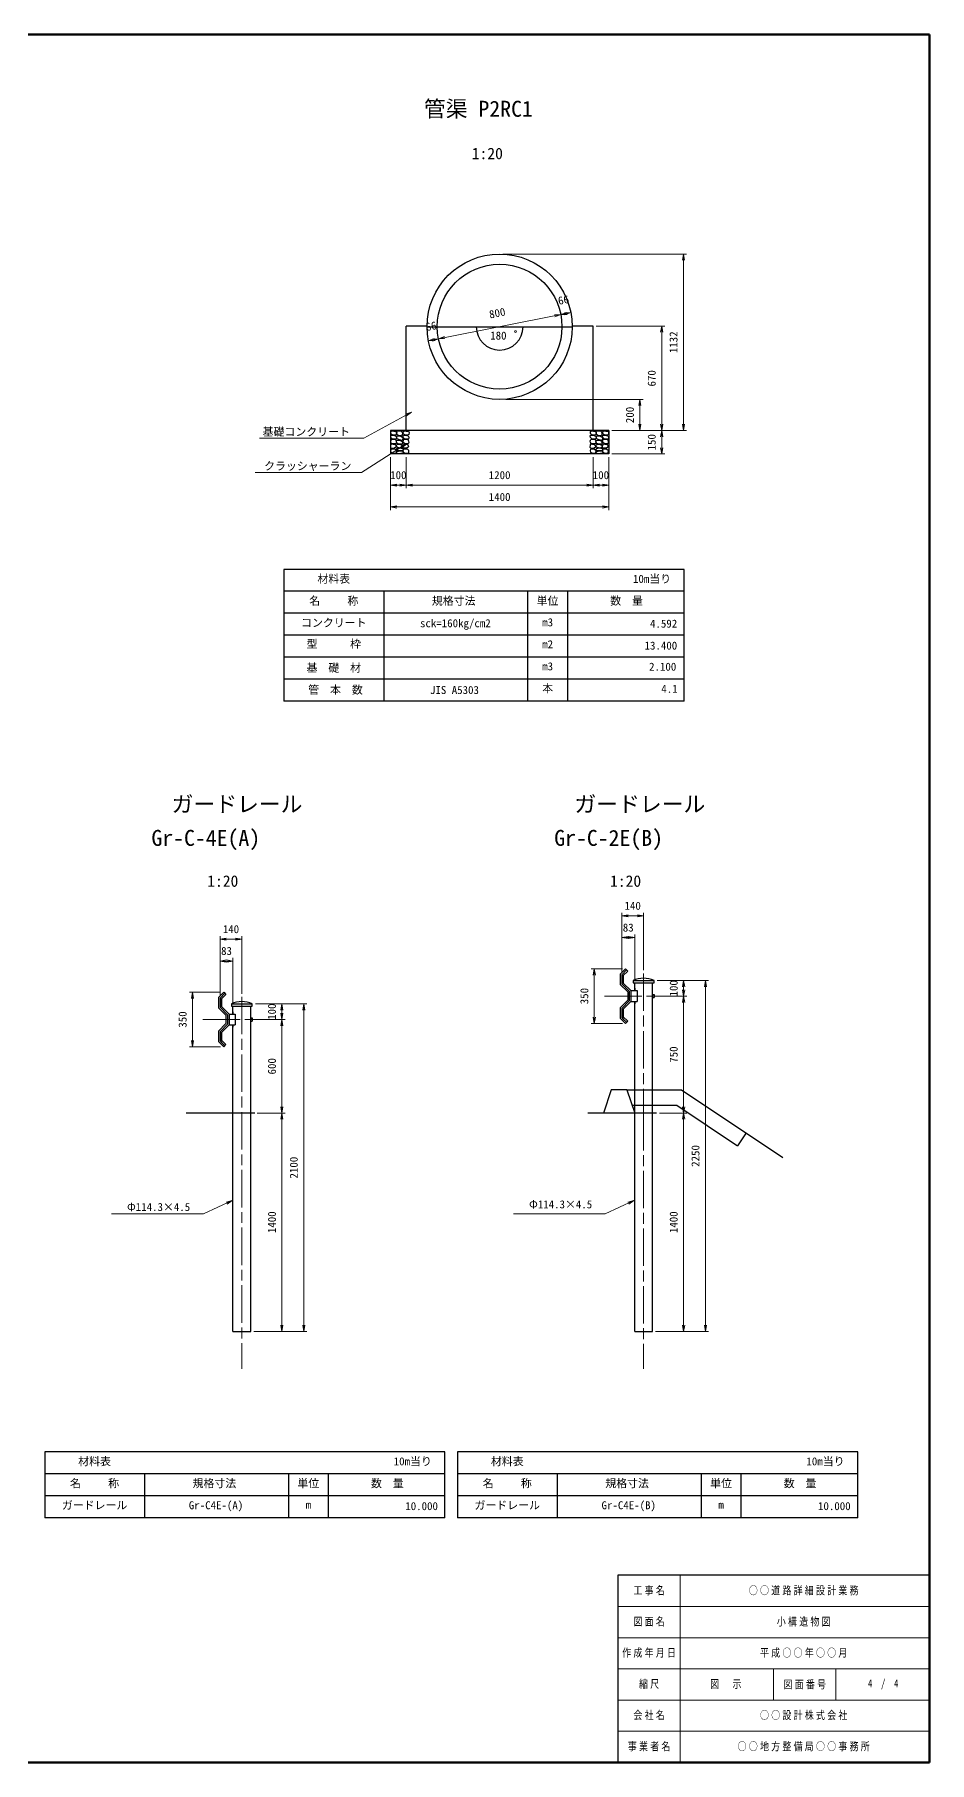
# Model space of a CAD drawing. Units: millimetres at full size, sheet at 1:20. Extents: x 400 to 16420, y 400 to 11480.
# Drawn here: x 10677 to 16420, y 400 to 11480 of the extents above; entities that cross this region are included whole.
import ezdxf
from ezdxf.enums import TextEntityAlignment as Align

# ---------------------------------------------------------------- set-up
doc = ezdxf.new("R2010")
doc.units = ezdxf.units.MM
doc.header["$LTSCALE"] = 20
doc.linetypes.add('CHAIN', pattern=[18.5, 12, -1.5, 3.5, -1.5])
for name, color, linetype, lineweight in [('D-BMK', 2, 'CHAIN', 25), ('D-MTR-FRAM', 7, 'Continuous', 25), ('D-STR', 1, 'Continuous', 25), ('D-STR-DIM', 7, 'Continuous', 13), ('D-STR-HTXT', 7, 'Continuous', 13), ('D-TTL', 2, 'Continuous', 140), ('D-TTL-FRAM', 2, 'Continuous', 25), ('D-TTL-LINE', 7, 'Continuous', 13)]:
    doc.layers.add(name, color=color, linetype=linetype, lineweight=lineweight)
doc.layers.add('D-MTR-TXT', color=7, linetype='Continuous')
doc.layers.add('D-TTL-TXT', color=7, linetype='Continuous')
doc.styles.add('ＭＳ ゴシック', font='')
doc.styles.get('ＭＳ ゴシック').set_extended_font_data('MS Gothic')

# ---------------------------------------------------------------- blocks, each defined once
blk = doc.blocks.new('open_arrow')
at = {"color": 0, "linetype": 'Continuous', "lineweight": -2}
blk.add_lwpolyline([(7.5, 1.25), (0, 0), (7.5, -1.25)], dxfattribs=at)

msp = doc.modelspace()

# ---------------------------------------------------------------- linework, layer by layer
at = {"layer": 'D-BMK', "lineweight": 13}
for p, q in [((14585.49, 5459.46), (14585.49, 4563.98)), ((12007.59, 5309.46), (12007.59, 2924.12)), ((14333.96, 5314.14), (14774.96, 5314.14)), ((11756.06, 5164.14), (12197.06, 5164.14)), ((14585.49, 4563.98), (14585.49, 2924.12))]:
    msp.add_line(p, q, dxfattribs=at)
at = {"layer": 'D-MTR-FRAM'}
for p, q in [((14846.46, 8050.63), (12277.54, 8050.63)), ((12277.54, 8050.63), (12277.54, 7205.83)), ((14846.46, 7205.83), (14846.46, 8050.63)), ((14846.46, 7909.83), (12277.54, 7909.83)), ((12917.54, 7909.83), (12917.54, 7205.83)), ((13841.38, 7909.83), (13841.38, 7205.83)), ((14097.38, 7909.83), (14097.38, 7205.83)), ((14846.46, 7769.03), (12277.54, 7769.03)), ((14846.46, 7628.23), (12277.54, 7628.23)), ((14846.46, 7487.43), (12277.54, 7487.43)), ((14846.46, 7346.63), (12277.54, 7346.63)), ((14846.46, 7205.83), (12277.54, 7205.83)), ((10742.17, 2391.85), (10742.17, 1969.45)), ((13311.08, 2391.85), (10742.17, 2391.85)), ((13311.08, 1969.45), (13311.08, 2391.85)), ((15959.47, 2391.85), (13390.55, 2391.85)), ((13390.55, 2391.85), (13390.55, 1969.45)), ((15959.47, 1969.45), (15959.47, 2391.85)), ((13311.08, 2251.05), (10742.17, 2251.05)), ((11382.17, 2251.05), (11382.17, 1969.45)), ((12306.01, 2251.05), (12306.01, 1969.45)), ((12562.01, 2251.05), (12562.01, 1969.45)), ((15959.47, 2251.05), (13390.55, 2251.05)), ((14030.55, 2251.05), (14030.55, 1969.45)), ((14954.39, 2251.05), (14954.39, 1969.45)), ((15210.39, 2251.05), (15210.39, 1969.45)), ((13311.08, 2110.25), (10742.17, 2110.25)), ((15959.47, 2110.25), (13390.55, 2110.25)), ((13311.08, 1969.45), (10742.17, 1969.45)), ((15959.47, 1969.45), (13390.55, 1969.45))]:
    msp.add_line(p, q, dxfattribs=at)
at = {"layer": 'D-STR'}
for p, q in [((13061.71, 8940.62), (13061.71, 9610.62)), ((13195.73, 9610.62), (13061.71, 9610.62)), ((13195.71, 9606.62), (14127.71, 9606.62)), ((14261.71, 9610.62), (14127.7, 9610.62)), ((14261.71, 8940.62), (14261.71, 9610.62)), ((14361.71, 8940.62), (12961.71, 8940.62)), ((12961.71, 8940.62), (12961.71, 8790.62)), ((14361.71, 8940.62), (14361.71, 8790.62)), ((14361.71, 8790.62), (12961.71, 8790.62)), ((14435.49, 5455.28), (14469.36, 5489.14)), ((14435.49, 5455.28), (14435.49, 5388.71)), ((14445.49, 5451.13), (14476.43, 5482.07)), ((14445.49, 5451.13), (14445.49, 5392.85)), ((14455.49, 5446.99), (14483.5, 5475)), ((14455.49, 5446.99), (14455.49, 5396.99)), ((14469.36, 5489.14), (14483.5, 5475)), ((11857.59, 5305.28), (11891.46, 5339.14)), ((11867.59, 5301.13), (11898.53, 5332.07)), ((11877.59, 5296.99), (11905.6, 5325)), ((11891.46, 5339.14), (11905.6, 5325)), ((14483.34, 5340.86), (14435.49, 5388.71)), ((14493.34, 5345), (14445.49, 5392.85)), ((14503.34, 5349.14), (14455.49, 5396.99)), ((14483.34, 5340.86), (14483.34, 5287.43)), ((14493.34, 5345), (14493.34, 5283.28)), ((14503.34, 5349.14), (14503.34, 5279.14)), ((14503.34, 5349.14), (14543.34, 5349.14)), ((14518.34, 5413.98), (14518.34, 5398.98)), ((14518.34, 5413.98), (14652.64, 5413.98)), ((14518.34, 5398.98), (14652.64, 5398.98)), ((14528.34, 5349.14), (14528.34, 5398.98)), ((14528.34, 5364.14), (14528.34, 5349.14)), ((14543.34, 5349.14), (14543.34, 5279.14)), ((14642.64, 4563.98), (14642.64, 5398.98)), ((14642.64, 5324.14), (14652.64, 5324.14)), ((14652.64, 5398.98), (14652.64, 5413.98)), ((14652.64, 5324.14), (14652.64, 5304.14)), ((14652.64, 5314.14), (14652.64, 5324.14)), ((11857.59, 5305.28), (11857.59, 5238.71)), ((11905.44, 5190.86), (11857.59, 5238.71)), ((11867.59, 5301.13), (11867.59, 5242.85)), ((11915.44, 5195), (11867.59, 5242.85)), ((11877.59, 5296.99), (11877.59, 5246.99)), ((11925.44, 5199.14), (11877.59, 5246.99)), ((11940.44, 5263.98), (12074.74, 5263.98)), ((11940.44, 5263.98), (11940.44, 5248.98)), ((11940.44, 5248.98), (12074.74, 5248.98)), ((11950.44, 5199.14), (11950.44, 5248.98)), ((11950.44, 5214.14), (11950.44, 5199.14)), ((12064.74, 3164.14), (12064.74, 5248.98)), ((12074.74, 5248.98), (12074.74, 5263.98)), ((14483.34, 5287.43), (14435.49, 5239.58)), ((14435.49, 5239.58), (14435.49, 5173.01)), ((14493.34, 5283.28), (14445.49, 5235.43)), ((14445.49, 5235.43), (14445.49, 5177.15)), ((14503.34, 5279.14), (14455.49, 5231.29)), ((14503.34, 5279.14), (14455.49, 5231.29)), ((14455.49, 5231.29), (14455.49, 5181.29)), ((14503.34, 5279.14), (14543.34, 5279.14)), ((14528.34, 4563.98), (14528.34, 5279.14)), ((14528.34, 5279.14), (14528.34, 5264.14)), ((14642.64, 5304.14), (14652.64, 5304.14)), ((11905.44, 5137.43), (11857.59, 5089.58)), ((11915.44, 5133.28), (11867.59, 5085.43)), ((11925.44, 5129.14), (11877.59, 5081.29)), ((11925.44, 5129.14), (11877.59, 5081.29)), ((11905.44, 5190.86), (11905.44, 5137.43)), ((11915.44, 5195), (11915.44, 5133.28)), ((11925.44, 5199.14), (11965.44, 5199.14)), ((11925.44, 5199.14), (11925.44, 5129.14)), ((11925.44, 5129.14), (11965.44, 5129.14)), ((11950.44, 4563.98), (11950.44, 5129.14)), ((11950.44, 5129.14), (11950.44, 5114.14)), ((11965.44, 5199.14), (11965.44, 5129.14)), ((12064.74, 5174.14), (12074.74, 5174.14)), ((12064.74, 5154.14), (12074.74, 5154.14)), ((12074.74, 5174.14), (12074.74, 5154.14)), ((12074.74, 5164.14), (12074.74, 5174.14)), ((14435.49, 5173.01), (14469.36, 5139.14)), ((14445.49, 5177.15), (14455.49, 5167.15)), ((14455.49, 5181.29), (14483.5, 5153.28)), ((14455.49, 5167.15), (14476.43, 5146.21)), ((14469.36, 5139.14), (14483.5, 5153.28)), ((11857.59, 5089.58), (11857.59, 5023.01)), ((11857.59, 5023.01), (11891.46, 4989.14)), ((11867.59, 5085.43), (11867.59, 5027.15)), ((11867.59, 5027.15), (11877.59, 5017.15)), ((11877.59, 5081.29), (11877.59, 5031.29)), ((11877.59, 5031.29), (11905.6, 5003.28)), ((11877.59, 5017.15), (11898.53, 4996.21)), ((11891.46, 4989.14), (11905.6, 5003.28)), ((14378.34, 4713.98), (14328.34, 4563.98)), ((14478.34, 4713.98), (14378.34, 4713.98)), ((14478.34, 4713.98), (14828.34, 4713.98)), ((14478.34, 4713.98), (14528.34, 4563.98)), ((14828.34, 4713.98), (15479.2, 4280.07)), ((12089.74, 4563.98), (11650.44, 4563.98)), ((11950.44, 3164.14), (11950.44, 4563.98)), ((14667.64, 4563.98), (14228.34, 4563.98)), ((14511.67, 4613.98), (14798.06, 4613.98)), ((14528.34, 3164.14), (14528.34, 4563.98)), ((14642.64, 3164.14), (14642.64, 4563.98)), ((14798.06, 4613.98), (15188.9, 4353.43)), ((15244.37, 4436.63), (15188.9, 4353.43)), ((11950.44, 3164.14), (12064.74, 3164.14)), ((14528.34, 3164.14), (14642.64, 3164.14))]:
    msp.add_line(p, q, dxfattribs=at)
for points in [[(12971.86, 8887.5), (12967.63, 8891.74), (12963.58, 8896.7), (12962.66, 8904.98), (12965.6, 8910.5), (12978.3, 8910.32), (12986.94, 8909.77), (12996.33, 8905.72), (13000.37, 8897.99), (13000.01, 8891.92), (12997.25, 8888.24), (12990.81, 8886.03), (12981.98, 8885.48)], [(12964.13, 8864.88), (12963.03, 8872.97), (12965.05, 8879.41), (12966.71, 8882.35), (12974.8, 8884.93), (12989.34, 8884.75), (12995.41, 8881.62), (12997.98, 8872.79), (12999.09, 8864.51), (12995.22, 8856.23), (12989.52, 8855.49), (12977.01, 8854.94), (12965.79, 8860.83)], [(12963.21, 8925.96), (12964.5, 8934.05), (12971.49, 8938.47), (12982.53, 8937.18), (12997.8, 8937), (13001.11, 8928.35), (12999.64, 8914.55), (12992.46, 8911.97), (12979.58, 8911.97), (12970.75, 8914.37), (12963.76, 8920.81)], [(13019.14, 8853.84), (13003.87, 8857.88), (12999.45, 8868.19), (13001.29, 8876.47), (13008.47, 8878.86), (13017.49, 8878.86), (13027.79, 8875.91), (13035.7, 8870.76), (13038.83, 8860.83), (13036.99, 8853.28), (13028.16, 8852.55)], [(13014.54, 8907.01), (13004.05, 8912.53), (13000.74, 8923.01), (13000.56, 8934.97), (13005.34, 8939.02), (13021.9, 8938.84), (13029.63, 8938.28), (13037.36, 8926.14), (13036.8, 8911.05), (13026.32, 8906.82)], [(13013.99, 8882.54), (13004.97, 8886.95), (13001.66, 8897.07), (13004.05, 8903.7), (13009.57, 8906.46), (13017.85, 8906.27), (13027.24, 8905.17), (13038.83, 8897.99), (13041.59, 8887.87), (13036.44, 8875.91), (13019.88, 8880.88)], [(13051.15, 8887.69), (13046.92, 8891.92), (13042.87, 8896.89), (13041.95, 8905.17), (13044.9, 8910.69), (13057.59, 8910.5), (13066.24, 8909.95), (13075.62, 8905.9), (13079.67, 8898.18), (13079.3, 8892.1), (13076.54, 8888.42), (13070.1, 8886.22), (13061.27, 8885.67)], [(13043.43, 8865.06), (13042.32, 8873.15), (13044.35, 8879.59), (13046, 8882.54), (13054.1, 8885.11), (13068.63, 8884.93), (13074.7, 8881.8), (13077.28, 8872.97), (13078.38, 8864.69), (13074.52, 8856.41), (13068.82, 8855.68), (13056.31, 8855.12), (13045.08, 8861.01)], [(13042.51, 8926.14), (13043.79, 8934.24), (13050.79, 8938.65), (13061.82, 8937.36), (13077.1, 8937.18), (13080.41, 8928.53), (13078.94, 8914.73), (13071.76, 8912.16), (13058.88, 8912.16), (13050.05, 8914.55), (13043.06, 8920.99)], [(14252.48, 8887.5), (14248.25, 8891.74), (14244.2, 8896.7), (14243.28, 8904.98), (14246.23, 8910.5), (14258.92, 8910.32), (14267.57, 8909.77), (14276.95, 8905.72), (14281, 8897.99), (14280.63, 8891.92), (14277.87, 8888.24), (14271.43, 8886.03), (14262.6, 8885.48)], [(14244.75, 8864.88), (14243.65, 8872.97), (14245.67, 8879.41), (14247.33, 8882.35), (14255.42, 8884.93), (14269.96, 8884.75), (14276.03, 8881.62), (14278.61, 8872.79), (14279.71, 8864.51), (14275.85, 8856.23), (14270.14, 8855.49), (14257.63, 8854.94), (14246.41, 8860.83)], [(14243.83, 8925.96), (14245.12, 8934.05), (14252.11, 8938.47), (14263.15, 8937.18), (14278.42, 8937), (14281.73, 8928.35), (14280.26, 8914.55), (14273.09, 8911.97), (14260.21, 8911.97), (14251.38, 8914.37), (14244.39, 8920.81)], [(14299.76, 8853.84), (14284.49, 8857.88), (14280.08, 8868.19), (14281.92, 8876.47), (14289.09, 8878.86), (14298.11, 8878.86), (14308.41, 8875.91), (14316.32, 8870.76), (14319.45, 8860.83), (14317.61, 8853.28), (14308.78, 8852.55)], [(14295.16, 8907.01), (14284.68, 8912.53), (14281.37, 8923.01), (14281.18, 8934.97), (14285.97, 8939.02), (14302.52, 8938.84), (14310.25, 8938.28), (14317.98, 8926.14), (14317.43, 8911.05), (14306.94, 8906.82)], [(14294.61, 8882.54), (14285.6, 8886.95), (14282.29, 8897.07), (14284.68, 8903.7), (14290.2, 8906.46), (14298.48, 8906.27), (14307.86, 8905.17), (14319.45, 8897.99), (14322.21, 8887.87), (14317.06, 8875.91), (14300.5, 8880.88)], [(14331.78, 8887.69), (14327.55, 8891.92), (14323.5, 8896.89), (14322.58, 8905.17), (14325.52, 8910.69), (14338.22, 8910.5), (14346.86, 8909.95), (14356.25, 8905.9), (14360.29, 8898.18), (14359.93, 8892.1), (14357.17, 8888.42), (14350.73, 8886.22), (14341.9, 8885.67)], [(14324.05, 8865.06), (14322.95, 8873.15), (14324.97, 8879.59), (14326.63, 8882.54), (14334.72, 8885.11), (14349.26, 8884.93), (14355.33, 8881.8), (14357.9, 8872.97), (14359.01, 8864.69), (14355.14, 8856.41), (14349.44, 8855.68), (14336.93, 8855.12), (14325.71, 8861.01)], [(14323.13, 8926.14), (14324.42, 8934.24), (14331.41, 8938.65), (14342.45, 8937.36), (14357.72, 8937.18), (14361.03, 8928.53), (14359.56, 8914.73), (14352.38, 8912.16), (14339.5, 8912.16), (14330.67, 8914.55), (14323.68, 8920.99)], [(12962.47, 8835.81), (12963.76, 8844.45), (12964.5, 8850.16), (12969.47, 8854.57), (12977.74, 8854.2), (12985.29, 8852.55), (12993.02, 8848.68), (12996.88, 8840.96), (12996.14, 8833.97), (12987.86, 8827.16), (12980.69, 8826.61), (12966.52, 8828.63), (12962.47, 8832.31)], [(12963.76, 8811.89), (12967.07, 8821.27), (12972.23, 8823.66), (12979.22, 8823.66), (12990.26, 8820.72), (12998.17, 8814.46), (12996.88, 8796.25), (12988.97, 8793.12), (12974.62, 8793.86), (12966.34, 8799.38)], [(13027.24, 8828.45), (13006.63, 8831.21), (13001.29, 8838.01), (12999.09, 8847.95), (13004.05, 8852.18), (13012.89, 8852.92), (13020.06, 8852.55), (13027.24, 8851.44), (13035.52, 8846.66), (13039.56, 8840.41), (13039.38, 8833.78), (13033.31, 8829.92)], [(13026.68, 8810.78), (13006.26, 8811.34), (12999.45, 8818.14), (13000.19, 8823.48), (13004.61, 8826.79), (13011.78, 8828.63), (13020.8, 8829), (13030.18, 8827.34), (13036.8, 8827.34), (13044.35, 8817.22), (13038.09, 8810.23)], [(13021.35, 8792.2), (13006.08, 8793.12), (13000.01, 8799.38), (13000.19, 8806.37), (13012.33, 8809.13), (13018.4, 8810.23), (13029.44, 8810.05), (13037.36, 8809.68), (13043.43, 8803.42), (13042.69, 8796.99), (13036.62, 8794.23), (13028.71, 8792.94)], [(13041.77, 8835.99), (13043.06, 8844.64), (13043.79, 8850.34), (13048.76, 8854.76), (13057.04, 8854.39), (13064.58, 8852.73), (13072.31, 8848.87), (13076.18, 8841.14), (13075.44, 8834.15), (13067.16, 8827.34), (13059.99, 8826.79), (13045.82, 8828.81), (13041.77, 8832.49)], [(13043.06, 8812.07), (13046.37, 8821.46), (13051.52, 8823.85), (13058.51, 8823.85), (13069.55, 8820.9), (13077.46, 8814.65), (13076.18, 8796.43), (13068.26, 8793.31), (13053.91, 8794.04), (13045.63, 8799.56)], [(14243.1, 8835.81), (14244.39, 8844.45), (14245.12, 8850.16), (14250.09, 8854.57), (14258.37, 8854.2), (14265.91, 8852.55), (14273.64, 8848.68), (14277.5, 8840.96), (14276.77, 8833.97), (14268.49, 8827.16), (14261.31, 8826.61), (14247.15, 8828.63), (14243.1, 8832.31)], [(14244.39, 8811.89), (14247.7, 8821.27), (14252.85, 8823.66), (14259.84, 8823.66), (14270.88, 8820.72), (14278.79, 8814.46), (14277.5, 8796.25), (14269.59, 8793.12), (14255.24, 8793.86), (14246.96, 8799.38)], [(14307.86, 8828.45), (14287.25, 8831.21), (14281.92, 8838.01), (14279.71, 8847.95), (14284.68, 8852.18), (14293.51, 8852.92), (14300.68, 8852.55), (14307.86, 8851.44), (14316.14, 8846.66), (14320.19, 8840.41), (14320, 8833.78), (14313.93, 8829.92)], [(14307.31, 8810.78), (14286.89, 8811.34), (14280.08, 8818.14), (14280.81, 8823.48), (14285.23, 8826.79), (14292.4, 8828.63), (14301.42, 8829), (14310.8, 8827.34), (14317.43, 8827.34), (14324.97, 8817.22), (14318.71, 8810.23)], [(14301.97, 8792.2), (14286.7, 8793.12), (14280.63, 8799.38), (14280.81, 8806.37), (14292.96, 8809.13), (14299.03, 8810.23), (14310.07, 8810.05), (14317.98, 8809.68), (14324.05, 8803.42), (14323.31, 8796.99), (14317.24, 8794.23), (14309.33, 8792.94)], [(14322.39, 8835.99), (14323.68, 8844.64), (14324.42, 8850.34), (14329.39, 8854.76), (14337.66, 8854.39), (14345.21, 8852.73), (14352.94, 8848.87), (14356.8, 8841.14), (14356.06, 8834.15), (14347.78, 8827.34), (14340.61, 8826.79), (14326.44, 8828.81), (14322.39, 8832.49)], [(14323.68, 8812.07), (14326.99, 8821.46), (14332.15, 8823.85), (14339.14, 8823.85), (14350.18, 8820.9), (14358.09, 8814.65), (14356.8, 8796.43), (14348.89, 8793.31), (14334.54, 8794.04), (14326.26, 8799.56)]]:
    msp.add_lwpolyline(points, close=True, dxfattribs=at)
for radius in [466, 400]:
    msp.add_circle((13661.71, 9606.62), radius, dxfattribs=at)
for centre, radius, start, end in [((13661.71, 9606.62), 150, 180, 0), ((14585.49, 5271.18), 157.8, 64.81593, 115.18407), ((12007.59, 5121.18), 157.8, 64.81593, 115.18407)]:
    msp.add_arc(centre, radius, start, end, dxfattribs=at)
at = {"layer": 'D-STR-DIM'}
for p, q in [((13681.71, 10072.62), (14861.71, 10072.62)), ((14841.71, 8940.62), (14841.71, 10072.62)), ((13269.32, 9528.98), (14054.11, 9684.26)), ((14054.11, 9684.26), (14118.85, 9697.07)), ((13204.58, 9516.17), (13269.32, 9528.98)), ((14281.71, 9610.62), (14721.71, 9610.62)), ((14701.71, 8940.62), (14701.71, 9610.62)), ((13701.71, 9140.62), (14581.71, 9140.62)), ((14561.71, 8940.62), (14561.71, 9140.62)), ((14381.71, 8940.62), (14581.71, 8940.62)), ((14381.71, 8940.62), (14721.71, 8940.62)), ((14381.71, 8940.62), (14861.71, 8940.62)), ((14381.71, 8940.62), (14721.71, 8940.62)), ((14701.71, 8940.62), (14701.71, 8790.62)), ((12961.71, 8770.62), (12961.71, 8570.62)), ((12961.71, 8770.62), (12961.71, 8430.62)), ((13061.71, 8770.62), (13061.71, 8570.62)), ((13061.71, 8770.62), (13061.71, 8570.62)), ((14261.71, 8770.62), (14261.71, 8570.62)), ((14261.71, 8770.62), (14261.71, 8570.62)), ((14361.71, 8770.62), (14361.71, 8430.62)), ((14361.71, 8770.62), (14361.71, 8570.62)), ((14381.71, 8790.62), (14721.71, 8790.62)), ((12961.71, 8590.62), (13061.71, 8590.62)), ((13061.71, 8590.62), (14261.71, 8590.62)), ((14261.71, 8590.62), (14361.71, 8590.62)), ((12961.71, 8450.62), (14361.71, 8450.62)), ((14445.49, 5471.13), (14445.49, 5849.1)), ((14445.49, 5829.1), (14585.49, 5829.1)), ((14585.49, 5479.46), (14585.49, 5849.1)), ((11867.59, 5321.13), (11867.59, 5699.1)), ((11867.59, 5679.1), (12007.59, 5679.1)), ((12007.59, 5329.46), (12007.59, 5699.1)), ((14445.49, 5471.13), (14445.49, 5709.1)), ((14445.49, 5689.1), (14528.34, 5689.1)), ((14528.34, 5418.98), (14528.34, 5709.1)), ((11867.59, 5321.13), (11867.59, 5559.1)), ((11950.44, 5268.98), (11950.44, 5559.1)), ((11867.59, 5539.1), (11950.44, 5539.1)), ((14449.36, 5489.14), (14249.36, 5489.14)), ((14269.36, 5489.14), (14269.36, 5139.14)), ((11871.46, 5339.14), (11671.46, 5339.14)), ((11691.46, 5339.14), (11691.46, 4989.14)), ((14672.64, 5413.98), (14862.64, 5413.98)), ((14672.64, 5413.98), (15002.64, 5413.98)), ((14842.64, 5413.98), (14842.64, 5314.14)), ((14982.64, 5413.98), (14982.64, 3164.14)), ((12094.74, 5263.98), (12284.74, 5263.98)), ((12094.74, 5263.98), (12424.74, 5263.98)), ((12264.74, 5263.98), (12264.74, 5164.14)), ((12404.74, 5263.98), (12404.74, 3164.14)), ((14672.64, 5314.14), (14862.64, 5314.14)), ((14672.64, 5314.14), (14862.64, 5314.14)), ((14842.64, 5314.14), (14842.64, 4563.98)), ((12094.74, 5164.14), (12284.74, 5164.14)), ((12094.74, 5164.14), (12284.74, 5164.14)), ((12264.74, 5164.14), (12264.74, 4563.98)), ((14449.36, 5139.14), (14249.36, 5139.14)), ((11871.46, 4989.14), (11671.46, 4989.14)), ((12104.74, 4563.98), (12284.74, 4563.98)), ((12104.74, 4563.98), (12284.74, 4563.98)), ((12264.74, 4563.98), (12264.74, 3164.14)), ((14687.64, 4563.98), (14862.64, 4563.98)), ((14687.64, 4563.98), (14862.64, 4563.98)), ((14842.64, 4563.98), (14842.64, 3164.14)), ((12084.74, 3164.14), (12424.74, 3164.14)), ((12084.74, 3164.14), (12284.74, 3164.14)), ((14662.64, 3164.14), (15002.64, 3164.14)), ((14662.64, 3164.14), (14862.64, 3164.14))]:
    msp.add_line(p, q, dxfattribs=at)
msp.add_circle((13763.65, 9575.23), 5.98, dxfattribs=at)
at = {"layer": 'D-STR-HTXT'}
for points in [[(13096.94, 9059.53), (12789.66, 8891.72), (12120.99, 8891.72)], [(13065.75, 8856.89), (12775.61, 8670.75), (12092.95, 8670.75)], [(11945.98, 4002.95), (11761.96, 3917.12), (11171.96, 3917.12)], [(14523.88, 4002.95), (14339.86, 3917.12), (13749.86, 3917.12)]]:
    msp.add_lwpolyline(points, dxfattribs=at)
at = {"layer": 'D-TTL'}
for p, q in [((16420, 11480), (400, 11480)), ((16420, 400), (16420, 11480)), ((400, 400), (16420, 400))]:
    msp.add_line(p, q, dxfattribs=at)
at = {"layer": 'D-TTL-FRAM'}
for p, q in [((16420, 1600), (14420, 1600)), ((14420, 1600), (14420, 400))]:
    msp.add_line(p, q, dxfattribs=at)
at = {"layer": 'D-TTL-LINE'}
for p, q in [((14820, 1600), (14820, 400)), ((14420, 1400), (16420, 1400)), ((14420, 1200), (16420, 1200)), ((14420, 1000), (16420, 1000)), ((15420, 1000), (15420, 800)), ((15820, 1000), (15820, 800)), ((14420, 800), (16420, 800)), ((14420, 600), (16420, 600))]:
    msp.add_line(p, q, dxfattribs=at)

# ---------------------------------------------------------------- block references
at = {"layer": 'D-STR-DIM', "xscale": 5.33, "yscale": 5.33}
for p, rotation in [((14841.71, 10072.62), 270), ((14054.11, 9684.26), 191.2), ((14054.11, 9684.26), 11.2), ((14118.85, 9697.07), 191.2), ((13204.58, 9516.17), 11.2), ((13269.32, 9528.98), 191.2), ((13269.32, 9528.98), 11.2), ((14701.71, 9610.62), 270), ((14561.71, 9140.62), 270), ((14561.71, 8940.62), 90), ((14701.71, 8940.62), 90), ((14841.71, 8940.62), 90), ((14701.71, 8940.62), 270), ((14701.71, 8790.62), 90), ((13061.71, 8590.62), 180), ((14261.71, 8590.62), 180), ((14361.71, 8590.62), 180), ((14361.71, 8450.62), 180), ((14585.49, 5829.1), 180), ((12007.59, 5679.1), 180), ((14528.34, 5689.1), 180), ((11950.44, 5539.1), 180), ((14269.36, 5489.14), 270), ((11691.46, 5339.14), 270), ((14842.64, 5413.98), 270), ((14842.64, 5314.14), 90), ((14982.64, 5413.98), 270), ((12264.74, 5263.98), 270), ((12404.74, 5263.98), 270), ((14842.64, 5314.14), 270), ((12264.74, 5164.14), 90), ((12264.74, 5164.14), 270), ((14269.36, 5139.14), 90), ((11691.46, 4989.14), 90), ((12264.74, 4563.98), 90), ((12264.74, 4563.98), 270), ((14842.64, 4563.98), 90), ((14842.64, 4563.98), 270), ((12264.74, 3164.14), 90), ((12404.74, 3164.14), 90), ((14842.64, 3164.14), 90), ((14982.64, 3164.14), 90)]:
    msp.add_blockref('open_arrow', p, dxfattribs=dict(at, rotation=rotation))
for p in [(12961.71, 8590.62), (13061.71, 8590.62), (14261.71, 8590.62), (12961.71, 8450.62), (14445.49, 5829.1), (11867.59, 5679.1), (14445.49, 5689.1), (11867.59, 5539.1)]:
    msp.add_blockref('open_arrow', p, dxfattribs=at)
at = {"layer": 'D-STR-HTXT', "xscale": 5.33, "yscale": 5.33}
for p, rotation in [((13096.94, 9059.53), 208.6), ((13065.75, 8856.89), 212.7), ((11945.98, 4002.95), 205), ((14523.88, 4002.95), 205)]:
    msp.add_blockref('open_arrow', p, dxfattribs=dict(at, rotation=rotation))

# ---------------------------------------------------------------- texts
at = {"layer": 'D-MTR-TXT', "style": 'ＭＳ ゴシック'}
for s, p in [('材料表', (12597.54, 8015.23)), ('10m当り', (14639.63, 8015.23)), ('名     称', (12597.54, 7874.43)), ('規格寸法', (13366.79, 7874.43)), ('単位', (13969.38, 7874.43)), ('数  量', (14476.67, 7874.43)), ('コンクリート', (12597.54, 7733.63)), ('sck=160kg/cm2', (13377.6, 7730.98)), ('m3', (13969.86, 7736.78)), ('型      枠', (12597.54, 7598.22)), ('m2', (13969.86, 7595.98)), ('基  礎  材', (12597.54, 7444.69)), ('m3', (13969.86, 7454.45)), ('本', (13969.86, 7313.65)), ('管  本  数', (12608.32, 7303.89)), ('JIS A5303', (13371.86, 7302.65)), ('材料表', (11062.17, 2356.45)), ('10m当り', (13104.26, 2356.45)), ('材料表', (13710.55, 2356.45)), ('10m当り', (15752.65, 2356.45)), ('名     称', (11062.17, 2215.65)), ('規格寸法', (11831.42, 2215.65)), ('単位', (12434.01, 2215.65)), ('数  量', (12941.3, 2215.65)), ('名     称', (13710.55, 2215.65)), ('規格寸法', (14479.8, 2215.65)), ('単位', (15082.39, 2215.65)), ('数  量', (15589.68, 2215.65)), ('ガードレール', (11062.17, 2074.85)), ('Gr-C4E-(A)', (11841.9, 2074.85)), ('m', (12434.49, 2078)), ('ガードレール', (13710.55, 2074.85)), ('Gr-C4E-(B)', (14490.28, 2074.85)), ('m', (15082.87, 2078))]:
    msp.add_text(s, height=51.32, dxfattribs=at).set_placement(p, align=Align.TOP_CENTER)
for s, p in [('4.592', (14801.2, 7728.21)), ('13.400', (14801.2, 7587.41)), ('2.100', (14795.22, 7452.03)), ('4.1', (14803.9, 7310.46)), ('10.000', (13265.83, 2069.42)), ('10.000', (15914.21, 2069.42))]:
    msp.add_text(s, height=51.32, dxfattribs=at).set_placement(p, align=Align.TOP_RIGHT)
at = {"layer": 'D-STR-DIM', "style": 'ＭＳ ゴシック'}
for s, rotation, p in [('66', 11.192, (14066.1, 9803.48)), ('800', 11.192, (13641.33, 9719.43)), ('66', 11.192, (13216.57, 9635.39)), ('1132', 90, (14751.71, 9506.62)), ('670', 90, (14611.71, 9275.62)), ('200', 90, (14471.71, 9040.62)), ('150', 90, (14611.71, 8865.62)), ('350', 90, (14179.36, 5314.14)), ('100', 90, (14752.64, 5364.06)), ('350', 90, (11601.46, 5164.14)), ('100', 90, (12174.74, 5214.06)), ('750', 90, (14752.64, 4939.06)), ('600', 90, (12174.74, 4864.06)), ('2250', 90, (14892.64, 4289.06)), ('2100', 90, (12314.74, 4214.06)), ('1400', 90, (12174.74, 3864.06)), ('1400', 90, (14752.64, 3864.06))]:
    msp.add_text(s, height=51.32, rotation=rotation, dxfattribs=at).set_placement(p, align=Align.TOP_CENTER)
msp.add_text('180', height=51.32, dxfattribs=at).set_placement((13601.19, 9508.68), align=Align.BOTTOM_LEFT)
for s, p in [('100', (13011.71, 8680.62)), ('1200', (13661.71, 8680.62)), ('100', (14311.71, 8680.62)), ('1400', (13661.71, 8540.62)), ('140', (14515.49, 5919.1)), ('140', (11937.59, 5769.1)), ('83', (14486.92, 5779.1)), ('83', (11909.02, 5629.1))]:
    msp.add_text(s, height=51.32, dxfattribs=at).set_placement(p, align=Align.TOP_CENTER)
at = {"layer": 'D-STR-HTXT', "style": 'ＭＳ ゴシック'}
for s, p in [('基礎コンクリート', (12140.99, 8891.72)), ('クラッシャーラン', (12150.44, 8672.13)), ('Φ114.3×4.5', (11270.71, 3920.78)), ('Φ114.3×4.5', (13850.53, 3937.78))]:
    msp.add_text(s, height=51.32, dxfattribs=at).set_placement(p, align=Align.BOTTOM_LEFT)
at = {"layer": 'D-TTL-TXT', "style": 'ＭＳ ゴシック'}
for s, height, p in [('管渠 P2RC1', 102.6, (13525.38, 10922.01)), ('1:20', 73.31, (13582.81, 10658.65)), ('ガードレール', 102.6, (11976.69, 6463.37)), ('ガードレール', 102.6, (14561.71, 6463.37)), ('Gr-C-4E(A)', 102.6, (11775.97, 6246.51)), ('Gr-C-2E(B)', 102.6, (14361, 6246.51)), ('1:20', 73.31, (11885.17, 5993.18)), ('1:20', 73.31, (14470.19, 5993.18))]:
    msp.add_text(s, height=height, dxfattribs=at).set_placement(p, align=Align.BOTTOM_CENTER)
at = {"layer": 'D-TTL-TXT', "char_height": 51.32, "attachment_point": 5, "style": 'ＭＳ ゴシック'}
for s, insert in [('\\T1.25;\\W0.8;工事名', (14627.97, 1500.28)), ('\\T1.25;\\W0.8;○○道路詳細設計業務', (15620, 1500)), ('\\T1.25;\\W0.8;図面名', (14627.97, 1300.28)), ('\\T1.25;\\W0.8;小構造物図', (15620, 1300)), ('\\T1.25;\\W0.8;作成年月日', (14627.97, 1100.28)), ('\\T1.25;\\W0.8;平成○○年○○月', (15620, 1100)), ('\\T1.25;\\W0.8;縮尺', (14627.97, 900.28)), ('\\T1.25;\\W0.8;図\u3000示', (15120, 900)), ('\\T1.25;\\W0.8;図面番号', (15627.12, 897.38)), ('\\T1.5;\\W0.8;4\\~/\\~4', (16129.96, 900.52)), ('\\T1.25;\\W0.8;会社名', (14627.97, 700.28)), ('\\T1.25;\\W0.8;○○設計株式会社', (15620, 700)), ('\\T1.25;\\W0.8;事業者名', (14627.97, 500.28)), ('\\T1.25;\\W0.8;○○地方整備局○○事務所', (15620, 500))]:
    msp.add_mtext(s, dxfattribs=dict(at, insert=insert))

doc.saveas('drawing.dxf')
